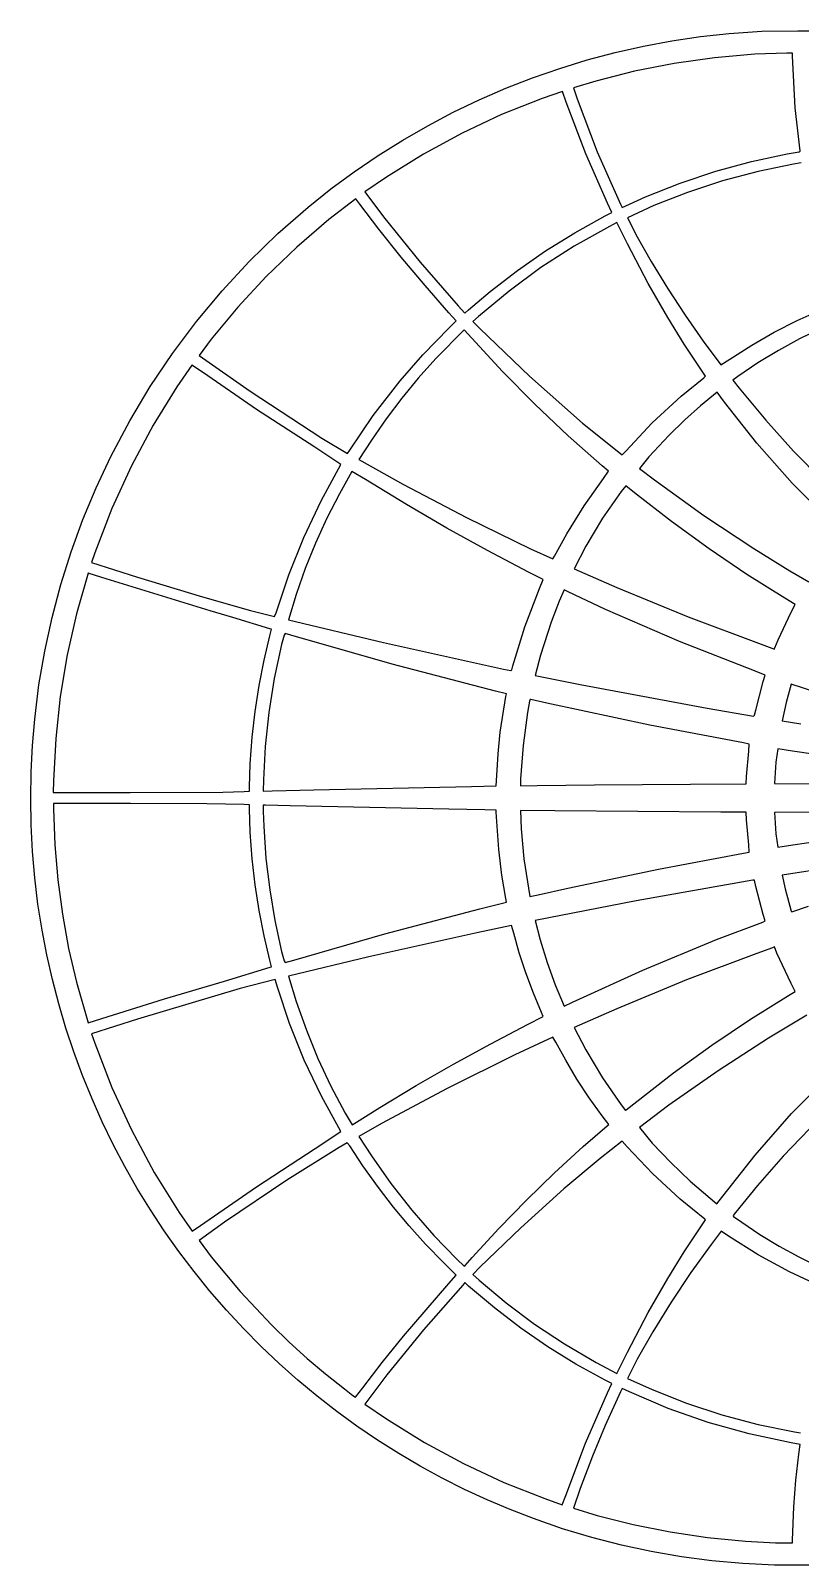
# Model space of a CAD drawing. Extents: x -146 to 143, y -112 to 176.
# Drawn here: x -146.1 to -1.3, y -112.4 to 176.2 of the extents above; entities that cross this region are included whole.
import ezdxf

# ---------------------------------------------------------------- set-up
doc = ezdxf.new("R2010")
doc.units = 0

msp = doc.modelspace()

# ---------------------------------------------------------------- linework, layer by layer
at = {"layer": 'Layer 1'}
for p, q in [((-14.71004, 175.70931), (-8.591666, 176.132023)), ((-8.591666, 176.132023), (-1.79194, 176.235349)), ((-1.79194, 176.235349), (3.8518, 176.179309)), ((-36.180329, 172.136004), (-30.881047, 173.330938)), ((-30.881047, 173.330938), (-25.532578, 174.326309)), ((-25.532578, 174.326309), (-20.140412, 175.119854)), ((-20.140412, 175.119854), (-14.71004, 175.70931)), ((-46.609364, 169.156501), (-41.424932, 170.74377)), ((-41.424932, 170.74377), (-36.180329, 172.136004)), ((-17.52322, 171.141223), (-25.067692, 170.081388)), ((-9.931517, 171.791417), (-17.52322, 171.141223)), ((-3.864477, 172.015958), (-9.931517, 171.791417)), ((-2.837747, 172.016805), (-3.864477, 172.015958)), ((-2.837716, 171.475441), (-2.837747, 172.016805)), ((-2.309224, 161.712171), (-2.837716, 171.475441)), ((-51.728135, 167.37646), (-46.609364, 169.156501)), ((-32.521601, 168.619203), (-39.841617, 166.761957)), ((-25.067692, 170.081388), (-32.521601, 168.619203)), ((-61.746726, 163.247115), (-56.775752, 165.40591)), ((-56.775752, 165.40591), (-51.728135, 167.37646)), ((-46.102508, 164.828916), (-49.917818, 163.506006)), ((-45.377906, 162.792866), (-46.102508, 164.828916)), ((-39.841617, 166.761957), (-44.029197, 165.497557)), ((-44.029197, 165.497557), (-43.343028, 163.420817)), ((-66.635564, 160.902337), (-61.746726, 163.247115)), ((-49.917818, 163.506006), (-57.539412, 160.458527)), ((-41.700512, 153.108271), (-45.377906, 162.792866)), ((-43.343028, 163.420817), (-39.551007, 153.463985)), ((-1.38103, 153.671661), (-2.309224, 161.712171)), ((-71.436776, 158.373842), (-66.635564, 160.902337)), ((-57.539412, 160.458527), (-64.983293, 156.962338)), ((-76.14487, 155.663891), (-71.436776, 158.373842)), ((-64.983293, 156.962338), (-72.221562, 153.031558)), ((-80.754354, 152.774749), (-76.14487, 155.663891)), ((-72.221562, 153.031558), (-79.226318, 148.680306)), ((-37.596856, 143.770566), (-41.700512, 153.108271)), ((-39.551007, 153.463985), (-35.178478, 143.630317)), ((-10.541771, 151.640142), (-3.84581, 153.049531)), ((-3.84581, 153.049531), (-1.586606, 153.470926)), ((-1.586606, 153.470926), (-1.369127, 153.563031)), ((-1.369127, 153.563031), (-1.38103, 153.671661)), ((-85.259738, 149.70868), (-80.754354, 152.774749)), ((-17.267449, 149.807255), (-10.541771, 151.640142)), ((-2.640838, 151.109984), (-9.266754, 149.752915)), ((-1.178418, 151.378309), (-2.640838, 151.109984)), ((-89.655531, 146.467945), (-85.259738, 149.70868)), ((-79.226318, 148.680306), (-83.245978, 145.918736)), ((-30.50341, 144.963361), (-23.946707, 147.573963)), ((-23.946707, 147.573963), (-17.267449, 149.807255)), ((-15.960563, 147.973335), (-22.55871, 145.819642)), ((-9.266754, 149.752915), (-15.960563, 147.973335)), ((-93.93624, 143.05481), (-89.655531, 146.467945)), ((-84.997484, 144.608913), (-90.053414, 140.737313)), ((-84.20063, 143.594593), (-84.997484, 144.608913)), ((-83.245978, 145.918736), (-79.758398, 141.252356)), ((-33.508764, 143.619384), (-30.503394, 144.963254)), ((-30.503394, 144.963254), (-30.50341, 144.963361)), ((-22.55871, 145.819642), (-28.897638, 143.340234)), ((-99.615349, 138.091434), (-93.93624, 143.05481)), ((-80.62631, 138.881751), (-84.20063, 143.594593)), ((-38.04509, 141.401511), (-36.82111, 142.045866)), ((-36.82111, 142.045866), (-37.596856, 143.770566)), ((-35.178478, 143.630317), (-34.871364, 142.984294)), ((-34.871364, 142.984294), (-33.508764, 143.619384)), ((-28.897638, 143.340234), (-33.886388, 141.064764)), ((-90.053414, 140.737313), (-96.096749, 135.533698)), ((-76.433126, 133.657283), (-80.62631, 138.881751)), ((-79.758398, 141.252356), (-72.873457, 132.680286)), ((-37.247305, 139.413923), (-43.864873, 135.720244)), ((-43.786309, 138.237612), (-38.04509, 141.401511)), ((-35.852365, 140.138838), (-37.247305, 139.413923)), ((-33.831945, 136.121918), (-35.852365, 140.138838)), ((-33.886388, 141.064764), (-32.060118, 137.459974)), ((-105.016635, 132.847871), (-99.615349, 138.091434)), ((-43.864873, 135.720244), (-50.149562, 131.685366)), ((-49.280766, 134.831663), (-43.786309, 138.237612)), ((-29.951575, 128.664088), (-33.831945, 136.121918)), ((-32.060118, 137.459974), (-29.4096, 132.837406)), ((-110.130402, 127.336368), (-105.016635, 132.847871)), ((-96.096749, 135.533698), (-101.808543, 130.033246)), ((-71.93537, 128.303694), (-76.433126, 133.657283)), ((-54.57106, 131.155689), (-49.280766, 134.831663)), ((-29.4096, 132.837406), (-26.330953, 127.843091)), ((-101.808543, 130.033246), (-107.170572, 124.254528)), ((-72.873457, 132.680286), (-65.726698, 124.469956)), ((-59.69979, 127.181711), (-54.57106, 131.155689)), ((-50.149562, 131.685366), (-56.144298, 127.279792)), ((-114.946952, 121.569173), (-110.130402, 127.336368)), ((-67.44733, 123.203493), (-71.93537, 128.303694)), ((-63.7428, 123.728921), (-59.69979, 127.181711)), ((-56.144298, 127.279792), (-61.892005, 122.474023)), ((-26.299205, 122.285718), (-29.951575, 128.664088)), ((-26.330953, 127.843091), (-23.005488, 122.762268)), ((-107.170572, 124.254528), (-112.164614, 118.216113)), ((-65.726698, 124.469956), (-64.459418, 123.107206)), ((-119.456589, 115.558532), (-114.946952, 121.569173)), ((-66.08393, 121.656643), (-67.44733, 123.203493)), ((-67.4015, 120.328143), (-66.08393, 121.656643)), ((-64.459418, 123.107206), (-63.742777, 123.728975)), ((-63.742777, 123.728975), (-63.7428, 123.728921)), ((-61.892005, 122.474023), (-62.964445, 121.520039)), ((-62.964445, 121.520039), (-61.667995, 120.217599)), ((-23.205564, 117.309678), (-26.299205, 122.285718)), ((-23.005488, 122.762268), (-19.614518, 117.880174)), ((-6.29004, 119.512837), (-1.960162, 121.707871)), ((-1.960162, 121.707871), (2.5763, 123.7391)), ((-72.365056, 115.263269), (-67.4015, 120.328143)), ((-64.589829, 119.95496), (-69.930899, 114.59266)), ((-63.167439, 118.40272), (-64.589829, 119.95496)), ((-57.368146, 112.135067), (-63.167439, 118.40272)), ((-61.667995, 120.217599), (-52.317564, 111.269462)), ((-10.487273, 117.114161), (-6.29004, 119.512837)), ((2.501677, 120.231746), (-1.520079, 118.265846)), ((-123.649613, 109.316693), (-119.456589, 115.558532)), ((-112.164614, 118.216113), (-114.470884, 115.159553)), ((-20.077625, 112.600218), (-23.205564, 117.309678)), ((-19.614518, 117.880174), (-16.272148, 113.399894)), ((-14.6258, 114.472), (-10.487273, 117.114161)), ((-5.462898, 116.104826), (-9.320329, 113.752421)), ((-1.520079, 118.265846), (-5.462898, 116.104826)), ((-115.81026, 113.353382), (-118.61412, 109.255472)), ((-113.59871, 111.889522), (-115.81026, 113.353382)), ((-114.470884, 115.159553), (-104.870184, 108.415703)), ((-76.6601, 110.367423), (-72.365056, 115.263269)), ((-69.930899, 114.59266), (-73.226692, 110.893444)), ((-19.191987, 111.256138), (-20.077625, 112.600218)), ((-16.272148, 113.399894), (-14.625858, 114.472004)), ((-14.625858, 114.472004), (-14.6258, 114.472)), ((-9.320329, 113.752421), (-13.085923, 111.212366)), ((-103.632786, 105.018756), (-113.59871, 111.889522)), ((-81.710204, 103.848458), (-76.6601, 110.367423)), ((-73.226692, 110.893444), (-76.320869, 107.131601)), ((-51.285133, 105.984704), (-57.368146, 112.135067)), ((-52.317564, 111.269462), (-42.301095, 102.451699)), ((-23.7614, 107.53108), (-19.50934, 110.97356)), ((-19.50934, 110.97356), (-19.191987, 111.256138)), ((-13.085923, 111.212366), (-14.037765, 110.494207)), ((-14.037765, 110.494207), (-12.866425, 108.994177)), ((-127.51633, 102.855903), (-123.649613, 109.316693)), ((-118.61412, 109.255472), (-123.078204, 102.058988)), ((-104.870184, 108.415703), (-91.342484, 99.591023)), ((-76.320869, 107.131601), (-79.247061, 103.264513)), ((-29.239314, 102.461005), (-23.7614, 107.53108)), ((-16.997034, 108.238684), (-20.123714, 105.706184)), ((-15.604714, 106.380594), (-16.997034, 108.238684)), ((-12.866425, 108.994177), (-7.842339, 102.981774)), ((-92.70411, 97.928022), (-103.632786, 105.018756)), ((-45.011873, 100.043124), (-51.285133, 105.984704)), ((-20.123714, 105.706184), (-23.059898, 103.07035)), ((-9.508301, 98.668771), (-15.604714, 106.380594)), ((-131.04704, 96.18841), (-127.51633, 102.855903)), ((-123.078204, 102.058988), (-127.15306, 94.433272)), ((-86.1261, 97.326823), (-81.710204, 103.848458)), ((-79.247061, 103.264513), (-82.038899, 99.24956)), ((-42.301095, 102.451699), (-34.879915, 96.449509)), ((-34.1927, 97.17748), (-29.239314, 102.461005)), ((-23.059898, 103.07035), (-26.097834, 100.099004)), ((-7.842339, 102.981774), (-2.604854, 97.173502)), ((-91.342484, 99.591023), (-86.532884, 96.751093)), ((-82.038899, 99.24956), (-84.377919, 95.56855)), ((-38.641839, 94.40182), (-45.011873, 100.043124)), ((-26.097834, 100.099004), (-29.869349, 96.074345)), ((-2.878114, 91.149594), (-9.508301, 98.668771)), ((-133.813554, 90.292892), (-131.04704, 96.18841)), ((-87.76302, 94.675202), (-92.70411, 97.928022)), ((-86.532884, 96.751093), (-86.126069, 97.326846)), ((-86.126069, 97.326846), (-86.1261, 97.326823)), ((-84.377919, 95.56855), (-75.995379, 90.8967)), ((-34.879915, 96.449509), (-34.192671, 97.177554)), ((-34.192671, 97.177554), (-34.1927, 97.17748)), ((-29.869349, 96.074345), (-31.616074, 93.899134)), ((-2.604854, 97.173502), (2.85587, 91.558843)), ((-127.15306, 94.433272), (-130.874034, 86.391423)), ((-91.510454, 87.849808), (-87.76302, 94.675202)), ((-85.72861, 93.33633), (-88.07341, 89.16896)), ((-83.13817, 91.81124), (-85.72861, 93.33633)), ((-37.454899, 93.38278), (-38.641839, 94.40182)), ((-38.39371, 91.99184), (-37.454899, 93.38278)), ((-31.616074, 93.899134), (-28.795804, 91.749964)), ((-136.304591, 84.307379), (-133.813554, 90.292892)), ((-75.468003, 87.118159), (-83.13817, 91.81124)), ((-75.995379, 90.8967), (-64.142067, 84.707701)), ((-42.023852, 86.872498), (-38.39371, 91.99184)), ((-35.072084, 89.60078), (-38.557661, 84.544837)), ((-34.172648, 90.63798), (-35.072084, 89.60078)), ((-32.556518, 89.3415), (-34.172648, 90.63798)), ((-28.795804, 91.749964), (-19.51701, 85.080011)), ((5.696346, 82.515564), (-2.878114, 91.149594)), ((-94.783322, 80.939786), (-91.510454, 87.849808)), ((-88.07341, 89.16896), (-90.404348, 84.582591)), ((-67.836957, 82.676806), (-75.468003, 87.118159)), ((-45.26506, 81.62714), (-42.023852, 86.872498)), ((-25.596161, 83.933482), (-32.556518, 89.3415)), ((-138.518654, 78.237031), (-136.304591, 84.307379)), ((-130.874034, 86.391423), (-134.0817, 78.050272)), ((-90.404348, 84.582591), (-92.541345, 79.885349)), ((-64.142067, 84.707701), (-52.082579, 78.8272)), ((-38.557661, 84.544837), (-41.709114, 79.29058)), ((-18.518076, 78.793942), (-25.596161, 83.933482)), ((-19.51701, 85.080011), (-10.117804, 78.848764)), ((-97.594389, 73.915896), (-94.783322, 80.939786)), ((-60.195693, 78.459196), (-67.836957, 82.676806)), ((-47.5745, 77.38955), (-45.26506, 81.62714)), ((-140.454245, 72.08701), (-138.518654, 78.237031)), ((-134.0817, 78.050272), (-134.689214, 76.246972)), ((-92.541345, 79.885349), (-94.479652, 75.088287)), ((-52.49487, 74.43734), (-60.195693, 78.459196)), ((-52.082579, 78.8272), (-47.898349, 76.89205)), ((-41.709114, 79.29058), (-43.893434, 75.05858)), ((-11.384111, 73.966257), (-18.518076, 78.793942)), ((-10.117804, 78.848764), (-3.327489, 74.649626)), ((-134.689214, 76.246972), (-126.044874, 73.498762)), ((-94.479652, 75.088287), (-96.21452, 70.20246)), ((-47.898349, 76.89205), (-47.574412, 77.389555)), ((-47.574412, 77.389555), (-47.5745, 77.38955)), ((-43.893434, 75.05858), (-35.879384, 71.54454)), ((-135.327091, 74.197411), (-137.536851, 66.580941)), ((-132.739171, 73.380978), (-135.327091, 74.197411)), ((-112.343071, 67.141928), (-132.739171, 73.380978)), ((-126.044874, 73.498762), (-113.792485, 69.783313)), ((-99.95642, 66.748902), (-97.594389, 73.915896)), ((-49.74067, 73.03129), (-52.49487, 74.43734)), ((-50.42634, 71.34465), (-49.74067, 73.03129)), ((-4.256118, 69.4938), (-11.384111, 73.966257)), ((-3.327489, 74.649626), (0.231196, 72.614734)), ((-142.109867, 65.862476), (-140.454245, 72.08701)), ((-113.792485, 69.783313), (-104.763574, 67.214112)), ((-96.21452, 70.20246), (-97.66404, 65.4387)), ((-53.203666, 64.154294), (-50.42634, 71.34465)), ((-45.756634, 71.06113), (-46.711993, 68.92495)), ((-45.043671, 70.734249), (-45.756634, 71.06113)), ((-37.970061, 67.403309), (-45.043671, 70.734249)), ((-35.879384, 71.54454), (-22.451103, 66.028854)), ((-2.327498, 68.32906), (-4.256118, 69.4938)), ((-137.536851, 66.580941), (-139.28039, 58.858944)), ((-108.086811, 65.896638), (-112.343071, 67.141928)), ((-104.763574, 67.214112), (-100.240604, 66.064962)), ((-100.240604, 66.064962), (-99.95648, 66.748876)), ((-99.95648, 66.748876), (-99.95642, 66.748902)), ((-46.711993, 68.92495), (-48.236374, 64.97542)), ((-24.04962, 61.347104), (-37.970061, 67.403309)), ((-5.49752, 61.6534), (-3.05039, 66.86751)), ((-3.05039, 66.86751), (-2.327498, 68.32906)), ((-143.484022, 59.568591), (-142.109867, 65.862476)), ((-101.172981, 63.775068), (-108.086811, 65.896638)), ((-100.830222, 63.664696), (-101.172981, 63.775068)), ((-101.154238, 62.415996), (-100.830222, 63.664696)), ((-97.66404, 65.4387), (-79.74924, 61.15876)), ((-55.4104, 56.81765), (-53.203666, 64.154294)), ((-48.236374, 64.97542), (-50.243624, 58.77771)), ((-22.451103, 66.028854), (-8.699084, 60.84184)), ((-102.234581, 57.843941), (-101.154238, 62.415996)), ((-98.929204, 60.778004), (-100.303923, 54.430263)), ((-98.475759, 62.532024), (-98.929204, 60.778004)), ((-98.279484, 62.889924), (-98.475759, 62.532024)), ((-97.171254, 62.551507), (-98.279484, 62.889924)), ((-78.163967, 57.092928), (-97.171254, 62.551507)), ((-79.74924, 61.15876), (-61.67834, 57.1443)), ((-9.987061, 55.856009), (-24.04962, 61.347104)), ((-8.699084, 60.84184), (-6.234934, 59.951169)), ((-6.142275, 60.14851), (-5.497547, 61.65342)), ((-5.497547, 61.65342), (-5.49752, 61.6534)), ((-144.575212, 53.210515), (-143.484022, 59.568591)), ((-139.28039, 58.858944), (-140.581662, 51.037966)), ((-103.157485, 53.083458), (-102.234581, 57.843941)), ((-50.243624, 58.77771), (-51.215441, 54.97401)), ((-6.234934, 59.951169), (-6.142275, 60.14851)), ((-58.692354, 52.053306), (-78.163967, 57.092928)), ((-61.67834, 57.1443), (-57.16073, 56.17668)), ((-57.16073, 56.17668), (-55.80757, 55.910283)), ((-55.80757, 55.910283), (-55.635802, 56.056011)), ((-55.635802, 56.056011), (-55.410365, 56.817635)), ((-55.410365, 56.817635), (-55.4104, 56.81765)), ((-51.215441, 54.97401), (-42.749021, 53.25974)), ((-7.989611, 55.037889), (-9.987061, 55.856009)), ((-8.32999, 53.843049), (-7.989611, 55.037889)), ((-145.38194, 46.79341), (-144.575212, 53.210515)), ((-103.905636, 48.234119), (-103.157485, 53.083458)), ((-100.303923, 54.430263), (-101.340038, 48.024542)), ((-56.625614, 51.544759), (-58.692354, 52.053306)), ((-42.749021, 53.25974), (-18.854221, 48.81352)), ((-9.74301, 48.435739), (-8.32999, 53.843049)), ((-3.044834, 53.329195), (-4.000563, 49.872299)), ((1.381486, 51.879185), (-3.044834, 53.329195)), ((-140.581662, 51.037966), (-141.43847, 43.134)), ((-57.787397, 44.328885), (-56.723077, 51.011114)), ((-56.723077, 51.011114), (-56.625614, 51.544759)), ((-52.296717, 50.16856), (-52.680663, 48.025104)), ((-52.193226, 50.438953), (-52.296717, 50.16856)), ((-52.07708, 50.464684), (-52.193226, 50.438953)), ((-49.05978, 49.779816), (-52.07708, 50.464684)), ((-29.67256, 45.624699), (-49.05978, 49.779816)), ((-4.000563, 49.872299), (-4.761344, 46.451855)), ((-145.805434, 41.835827), (-145.38194, 46.79341)), ((-104.461718, 43.395496), (-103.905636, 48.234119)), ((-101.340038, 48.024542), (-102.026224, 41.644927)), ((-52.680663, 48.025104), (-53.518231, 41.790737)), ((-18.854221, 48.81352), (-10.163311, 47.33939)), ((-10.163311, 47.33939), (-9.975438, 47.512453)), ((-9.975438, 47.512453), (-9.742958, 48.43574)), ((-9.742958, 48.43574), (-9.74301, 48.435739)), ((-4.761344, 46.451855), (-1.261794, 45.86246)), ((-104.825014, 38.369905), (-104.461718, 43.395496)), ((-58.221296, 40.244369), (-57.787397, 44.328885)), ((-12.02288, 42.307356), (-29.67256, 45.624699)), ((-146.057824, 36.854927), (-145.805434, 41.835827)), ((-141.43847, 43.134), (-141.848621, 35.163041)), ((-102.026224, 41.644927), (-102.351154, 35.375504)), ((-53.518231, 41.790737), (-53.960413, 35.562304)), ((-10.9543, 42.087008), (-12.02288, 42.307356)), ((-11.451335, 36.003038), (-11.043592, 40.736408)), ((-11.043592, 40.736408), (-10.9543, 42.087008)), ((-5.599758, 41.192697), (-5.934868, 38.653877)), ((-2.790138, 40.748536), (-5.599758, 41.192697)), ((15.4375, 38.040176), (-2.790138, 40.748536)), ((-104.987452, 33.975896), (-104.825014, 38.369905)), ((-58.474514, 36.152384), (-58.221296, 40.244369)), ((-5.934868, 38.653877), (-6.185981, 34.663047)), ((-146.1395, 31.861884), (-146.057824, 36.854927)), ((-141.848621, 35.163041), (-141.899432, 32.978911)), ((-102.351154, 35.375504), (-102.399338, 33.254514)), ((-58.57352, 34.196534), (-58.474514, 36.152384)), ((-53.960413, 35.562304), (-54.011376, 34.225484)), ((-11.53752, 34.584288), (-11.451335, 36.003038)), ((-6.185981, 34.663047), (13.475319, 34.553153)), ((-146.05085, 26.867873), (-146.1395, 31.861884)), ((-141.899432, 32.978911), (-127.44, 32.9788)), ((-127.44, 32.9788), (-109.9737, 33.052468)), ((-109.97442, 33.052524), (-105.97741, 33.172178)), ((-109.9737, 33.052468), (-109.97442, 33.052524)), ((-105.97741, 33.172178), (-104.988016, 33.218169)), ((-104.988016, 33.218169), (-104.987452, 33.975896)), ((-102.399338, 33.254514), (-100.688388, 33.305187)), ((-100.688388, 33.305187), (-92.854398, 33.501721)), ((-92.85442, 33.501695), (-63.21192, 34.102786)), ((-92.854398, 33.501721), (-92.85442, 33.501695)), ((-63.21192, 34.102786), (-58.57352, 34.196534)), ((-54.011376, 34.225484), (-50.844866, 34.275059)), ((-50.844866, 34.275059), (-40.099266, 34.405561)), ((-40.099266, 34.405561), (-40.09922, 34.405531)), ((-40.09922, 34.405531), (-22.02882, 34.53537)), ((-22.02882, 34.53537), (-11.53752, 34.584288)), ((-127.380105, 30.887961), (-141.875, 30.888)), ((-141.875, 30.888), (-141.874718, 29.898606)), ((-141.874718, 29.898606), (-141.610871, 23.159526)), ((-113.001162, 30.845767), (-127.380105, 30.887961)), ((-105.976905, 30.694444), (-113.001162, 30.845767)), ((-104.987511, 30.648648), (-105.976905, 30.694444)), ((-104.986947, 29.890921), (-104.987511, 30.648648)), ((-104.824544, 25.496909), (-104.986947, 29.890921)), ((-101.982213, 30.589087), (-102.374, 30.5891)), ((-102.374, 30.5891), (-102.37385, 29.41303)), ((-102.37385, 29.41303), (-102.299183, 26.66886)), ((-97.333923, 30.478501), (-101.982213, 30.589087)), ((-67.465423, 29.845311), (-97.333923, 30.478501)), ((-60.726343, 29.722931), (-67.465423, 29.845311)), ((-58.542213, 29.676187), (-60.726343, 29.722931)), ((-58.541366, 29.292721), (-58.542213, 29.676187)), ((-58.088236, 22.226171), (-58.541366, 29.292721)), ((-47.514378, 29.551907), (-53.968428, 29.587616)), ((-53.968428, 29.587616), (-53.844105, 26.130641)), ((-16.315578, 29.297309), (-47.514378, 29.551907)), ((-11.536618, 29.282577), (-16.315578, 29.297309)), ((-11.450433, 27.863827), (-11.536618, 29.282577)), ((34.5356, 29.4319), (-6.1851, 29.204144)), ((-6.1851, 29.204144), (-5.932898, 25.212974)), ((-145.792263, 21.884065), (-146.05085, 26.867873)), ((-102.299183, 26.66886), (-101.873398, 20.581158)), ((-53.844105, 26.130641), (-53.348008, 20.508696)), ((-11.042577, 23.129477), (-11.450433, 27.863827)), ((-141.610871, 23.159526), (-141.042308, 16.580639)), ((-104.461213, 20.471321), (-104.824544, 25.496909)), ((-10.9742, 21.779597), (-11.042577, 23.129477)), ((-5.932898, 25.212974), (-5.596684, 22.674154)), ((-5.596684, 22.674154), (-2.787064, 23.119926)), ((-2.787064, 23.119926), (-2.78705, 23.12)), ((-2.78705, 23.12), (16.219898, 25.933012)), ((-145.364128, 16.921637), (-145.792263, 21.884065)), ((-103.905176, 15.634762), (-104.461213, 20.471321)), ((-101.873398, 20.581158), (-101.178164, 14.681547)), ((-57.49223, 17.4121), (-58.088236, 22.226171)), ((-53.348008, 20.508696), (-52.232698, 13.415297)), ((-28.039863, 18.577429), (-12.0429, 21.56013)), ((-12.0429, 21.56013), (-10.9742, 21.779597)), ((19.004062, 21.063074), (-4.761138, 17.414934)), ((-56.756696, 13.036201), (-57.49223, 17.4121)), ((-45.1013, 14.9787), (-28.039863, 18.577429)), ((-4.761138, 17.414934), (-4.220098, 14.857105)), ((-144.766834, 11.99176), (-145.364128, 16.921637)), ((-141.042308, 16.580639), (-140.17349, 10.074207)), ((-103.156585, 10.78353), (-103.905176, 15.634762)), ((-101.178164, 14.681547), (-100.20069, 8.880543)), ((-50.648268, 13.724614), (-45.101358, 14.978675)), ((-45.101358, 14.978675), (-45.1013, 14.9787)), ((-10.275762, 16.501438), (-32.257162, 12.624358)), ((-9.98579, 16.513743), (-10.275762, 16.501438)), ((-9.705513, 15.281663), (-9.98579, 16.513743)), ((-8.329093, 10.023693), (-9.705513, 15.281663)), ((-4.220098, 14.857105), (-3.088278, 10.628024)), ((-144.00077, 7.10561), (-144.766834, 11.99176)), ((-61.64094, 11.07814), (-56.6252, 12.3258)), ((-56.6252, 12.3258), (-56.756696, 13.036201)), ((-52.232698, 13.415297), (-50.648268, 13.724614)), ((-32.257162, 12.624358), (-51.211162, 8.897348)), ((-2.92383, 10.539957), (0.18695, 11.594347)), ((-140.17349, 10.074207), (-139.0047, 3.642035)), ((-102.233429, 6.021044), (-103.156585, 10.78353)), ((-100.20069, 8.880543), (-98.928183, 3.08866)), ((-79.520527, 6.411043), (-61.64094, 11.07814)), ((-51.211162, 8.897348), (-50.286233, 5.254888)), ((-8.38105, 8.602133), (-7.989027, 8.825043)), ((-7.989027, 8.825043), (-8.329093, 10.023693)), ((-3.088278, 10.628024), (-2.92383, 10.539957)), ((-143.103778, 2.432882), (-144.00077, 7.10561)), ((-101.153693, 1.450721), (-102.233429, 6.021044)), ((-96.66174, 1.47006), (-79.520527, 6.411043)), ((-62.201076, 6.608984), (-82.548976, 2.064904)), ((-55.663476, 7.947694), (-62.201076, 6.608984)), ((-55.257683, 6.498404), (-55.663476, 7.947694)), ((-54.217002, 2.840939), (-55.257683, 6.498404)), ((-17.09892, 5.313623), (-8.38105, 8.602133)), ((-139.0047, 3.642035), (-137.536221, -2.714074)), ((-98.928183, 3.08866), (-98.474513, 1.333669)), ((-50.286233, 5.254888), (-48.965938, 1.008878)), ((-30.980282, -0.41776), (-17.09892, 5.313623)), ((-6.599098, 3.782449), (-9.557898, 2.710829)), ((-6.216444, 3.922665), (-6.599098, 3.782449)), ((-5.746344, 2.788485), (-6.216444, 3.922665)), ((-142.055497, -2.199247), (-143.103778, 2.432882)), ((-109.6544, -2.48958), (-101.06043, 0.12945)), ((-100.829634, 0.201851), (-101.153693, 1.450721)), ((-101.06043, 0.12945), (-100.829634, 0.201851)), ((-98.474513, 1.333669), (-98.278463, 0.97814)), ((-98.278463, 0.97814), (-96.661613, 1.46979)), ((-82.548976, 2.064904), (-97.664076, -1.568666)), ((-96.661613, 1.46979), (-96.66174, 1.47006)), ((-52.965928, -0.955036), (-54.217002, 2.840939)), ((-48.965938, 1.008878), (-47.455903, -3.199452)), ((-9.557898, 2.710829), (-22.74596, -2.273995)), ((-3.088264, -2.926325), (-5.746344, 2.788485)), ((-140.857569, -6.787244), (-142.055497, -2.199247)), ((-137.536221, -2.714074), (-135.329701, -10.330544)), ((-120.945617, -5.840734), (-109.6544, -2.48958)), ((-100.170968, -2.20638), (-106.743388, -3.87186)), ((-99.72657, -3.64738), (-100.170968, -2.20638)), ((-97.664076, -1.568666), (-96.214556, -6.335536)), ((-51.553154, -4.750741), (-52.965928, -0.955036)), ((-44.23472, -6.476577), (-30.980282, -0.41776)), ((-22.74596, -2.273995), (-35.879498, -7.678571)), ((-106.743388, -3.87186), (-126.044988, -9.63145)), ((-97.433911, -10.497613), (-99.72657, -3.64738)), ((-50.027373, -8.407396), (-51.553154, -4.750741)), ((-47.455903, -3.199452), (-45.771143, -7.194362)), ((-10.717005, -9.661285), (-3.5842, -5.2169)), ((-3.5842, -5.2169), (-2.32802, -4.463895)), ((-2.32802, -4.463895), (-3.088264, -2.926325)), ((-139.511639, -11.327577), (-140.857569, -6.787244)), ((-132.7419, -9.51462), (-120.945617, -5.840734)), ((-96.214556, -6.335536), (-94.278104, -11.747986)), ((-49.73691, -9.16068), (-50.027373, -8.407396)), ((-45.771143, -7.194362), (-44.234703, -6.476598)), ((-44.234703, -6.476598), (-44.23472, -6.476577)), ((-35.879498, -7.678571), (-43.893548, -11.190811)), ((-138.019348, -15.816714), (-139.511639, -11.327577)), ((-135.329701, -10.330544), (-132.741801, -9.514632)), ((-126.044988, -9.63145), (-134.689328, -12.37953)), ((-132.741801, -9.514632), (-132.7419, -9.51462)), ((-94.661081, -17.341292), (-97.433911, -10.497613)), ((-59.599898, -14.272904), (-52.64316, -10.64517)), ((-52.64316, -10.64517), (-49.73691, -9.16068)), ((-43.893548, -11.190811), (-41.708568, -15.424911)), ((-17.991322, -14.559144), (-10.717005, -9.661285)), ((-0.142673, -8.892697), (-7.354983, -13.239277)), ((-134.689328, -12.37953), (-134.081814, -14.18339)), ((-134.081814, -14.18339), (-130.886765, -22.493952)), ((-94.278104, -11.747986), (-92.088972, -17.056527)), ((-66.624144, -18.125726), (-59.599898, -14.272904)), ((-47.878683, -13.01963), (-55.048403, -16.36969)), ((-47.341493, -13.971686), (-47.878683, -13.01963)), ((-45.490764, -17.383014), (-47.341493, -13.971686)), ((-7.354983, -13.239277), (-16.831816, -19.379814)), ((-136.38234, -20.25112), (-138.019348, -15.816714)), ((-92.088972, -17.056527), (-89.651982, -22.250223)), ((-55.048403, -16.36969), (-67.778169, -22.692379)), ((-41.708568, -15.424911), (-38.547753, -20.689078)), ((-25.190328, -19.759205), (-17.991322, -14.559144)), ((-91.430295, -24.127991), (-94.661081, -17.341292)), ((-73.612523, -22.145546), (-66.624144, -18.125726)), ((-43.372538, -20.9039), (-45.490764, -17.383014)), ((-32.0972, -25.1102), (-25.190328, -19.759205)), ((-16.831816, -19.379814), (-26.060083, -25.851477)), ((-3.00509, -27.412685), (5.73334, -18.610015)), ((-134.602258, -24.627265), (-136.38234, -20.25112)), ((-130.886765, -22.493952), (-127.190964, -30.49169)), ((-89.651982, -22.250223), (-86.971956, -27.318136)), ((-80.46166, -26.27427), (-73.612523, -22.145546)), ((-67.778169, -22.692379), (-80.159403, -29.29769)), ((-41.056447, -24.423778), (-43.372538, -20.9039)), ((-38.547753, -20.689078), (-35.070468, -25.739511)), ((-132.680745, -28.941615), (-134.602258, -24.627265)), ((-87.76377, -30.80728), (-91.430295, -24.127991)), ((-38.612123, -27.832086), (-41.056447, -24.423778)), ((-35.070468, -25.739511), (-34.26145, -26.836071)), ((-34.088318, -26.703768), (-32.097168, -25.110198)), ((-32.097168, -25.110198), (-32.0972, -25.1102)), ((-26.060083, -25.851477), (-31.617473, -30.034587)), ((-86.971956, -27.318136), (-85.661916, -29.520936)), ((-85.3417, -29.3401), (-80.46166, -26.27427)), ((-37.387263, -29.466226), (-38.612123, -27.832086)), ((-34.26145, -26.836071), (-34.088318, -26.703768)), ((-9.85068, -35.217185), (-3.00509, -27.412685)), ((1.995588, -28.556582), (-4.556441, -35.42225)), ((-130.619443, -33.190638), (-132.680745, -28.941615)), ((-127.190964, -30.49169), (-122.916464, -38.465832)), ((-92.5922, -33.98691), (-87.76377, -30.80728)), ((-85.661916, -29.520936), (-85.341676, -29.340051)), ((-85.341676, -29.340051), (-85.3417, -29.3401)), ((-80.159403, -29.29769), (-84.378133, -31.70252)), ((-84.378133, -31.70252), (-82.039313, -35.38275)), ((-42.18874, -33.62371), (-37.71483, -29.73631)), ((-37.71483, -29.73631), (-37.387263, -29.466226)), ((-31.617473, -30.034587), (-29.204303, -32.955857)), ((-128.419997, -37.3708), (-130.619443, -33.190638)), ((-103.672463, -41.178072), (-92.5922, -33.98691)), ((-88.120405, -33.780556), (-97.922182, -39.929088)), ((-86.581235, -32.908239), (-88.120405, -33.780556)), ((-86.12942, -33.45584), (-86.581235, -32.908239)), ((-83.632079, -37.248791), (-86.12942, -33.45584)), ((-47.582913, -38.561514), (-42.18874, -33.62371)), ((-34.883699, -32.582564), (-39.002268, -35.852628)), ((-33.896359, -33.645404), (-34.883699, -32.582564)), ((-29.141885, -38.696285), (-33.896359, -33.645404)), ((-29.204303, -32.955857), (-25.701601, -36.603263)), ((-126.084047, -41.47857), (-128.419997, -37.3708)), ((-80.73297, -41.31904), (-83.632079, -37.248791)), ((-82.039313, -35.38275), (-78.37639, -40.573841)), ((-39.002268, -35.852628), (-45.810799, -41.579984)), ((-25.701601, -36.603263), (-22.065173, -40.133047)), ((-15.92719, -42.940385), (-9.85068, -35.217185)), ((-4.556441, -35.42225), (-9.421999, -40.956157)), ((-122.916464, -38.465832), (-118.217464, -45.98519)), ((-97.922182, -39.929088), (-109.654505, -47.842056)), ((-52.884602, -43.697454), (-47.582913, -38.561514)), ((-23.969459, -43.486174), (-29.141885, -38.696285)), ((-22.065173, -40.133047), (-17.024863, -44.376057)), ((-123.613239, -45.510415), (-126.084047, -41.47857)), ((-114.2227, -48.46171), (-103.672463, -41.178072)), ((-77.878313, -45.015687), (-80.73297, -41.31904)), ((-78.37639, -40.573841), (-74.435525, -45.588181)), ((-45.810799, -41.579984), (-53.928824, -48.891165)), ((-17.024863, -44.376057), (-15.927493, -42.940377)), ((-15.927493, -42.940377), (-15.92719, -42.940385)), ((-9.421999, -40.956157), (-13.554071, -45.98515)), ((-121.009214, -49.462802), (-123.613239, -45.510415)), ((-118.217464, -45.98519), (-115.753524, -49.53197)), ((-74.952764, -48.512592), (-77.878313, -45.015687)), ((-74.435525, -45.588181), (-70.27343, -50.35728)), ((-58.064585, -49.002397), (-52.884602, -43.697454)), ((-19.321179, -47.247004), (-23.969459, -43.486174)), ((-13.554071, -45.98515), (-13.973355, -46.563383)), ((-115.753524, -49.53197), (-114.222764, -48.46169)), ((-109.654505, -47.842056), (-114.470805, -51.293146)), ((-114.222764, -48.46169), (-114.2227, -48.46171)), ((-71.835917, -51.947897), (-74.952764, -48.512592)), ((-63.09364, -54.44721), (-58.064585, -49.002397)), ((-53.928824, -48.891165), (-61.629699, -56.312184)), ((-23.196684, -53.428834), (-20.07774, -48.733309)), ((-20.07774, -48.733309), (-19.190505, -47.388519)), ((-19.190505, -47.388519), (-19.321179, -47.247004)), ((-13.973355, -46.563383), (-13.921087, -46.749021)), ((-13.921087, -46.749021), (-12.352067, -47.854681)), ((-12.352067, -47.854681), (-8.936559, -50.126719)), ((-118.273615, -53.332199), (-121.009214, -49.462802)), ((-114.470805, -51.293146), (-112.163395, -54.349156)), ((-70.27343, -50.35728), (-65.946813, -54.81265)), ((-16.265758, -49.532979), (-18.148358, -51.997129)), ((-14.844268, -50.457648), (-16.265758, -49.532979)), ((-9.29224, -53.961532), (-14.844268, -50.457648)), ((-8.936559, -50.126719), (-5.323212, -52.311816)), ((-115.408086, -57.115072), (-118.273615, -53.332199)), ((-112.163395, -54.349156), (-106.756052, -60.856405)), ((-68.40737, -55.45974), (-71.835917, -51.947897)), ((-65.946813, -54.81265), (-64.575973, -56.10073)), ((-64.423, -55.9593), (-63.09364, -54.44721)), ((-26.30059, -58.418809), (-23.196684, -53.428834)), ((-18.148358, -51.997129), (-21.915573, -57.295249)), ((-3.360068, -57.138108), (-9.29224, -53.961532)), ((-5.323212, -52.311816), (-1.632218, -54.340635)), ((-1.632218, -54.340635), (2.016233, -56.143841)), ((-112.41427, -60.80789), (-115.408086, -57.115072)), ((-66.08391, -57.79096), (-68.40737, -55.45974)), ((-64.575973, -56.10073), (-64.422882, -55.959416)), ((-64.422882, -55.959416), (-64.423, -55.9593)), ((-61.629699, -56.312184), (-62.962369, -57.650814)), ((-62.962369, -57.650814), (-61.740799, -58.738144)), ((-21.915573, -57.295249), (-25.644115, -62.899922)), ((0.388062, -58.923976), (-3.360068, -57.138108)), ((-76.00495, -69.260219), (-67.484, -59.3693)), ((-64.868432, -59.651174), (-72.235746, -68.060139)), ((-67.484, -59.3693), (-66.08391, -57.79096)), ((-64.461047, -59.203513), (-64.868432, -59.651174)), ((-63.760408, -59.843175), (-64.461047, -59.203513)), ((-58.897588, -63.961445), (-63.760408, -59.843175)), ((-61.740799, -58.738144), (-56.664199, -63.00588)), ((-29.944225, -64.783284), (-26.30059, -58.418809)), ((-109.322812, -64.374276), (-112.41427, -60.80789)), ((-106.756052, -60.856405), (-100.845595, -67.120256)), ((-56.664199, -63.00588), (-51.341797, -66.984331)), ((-25.644115, -62.899922), (-29.10018, -68.448198)), ((-106.119713, -67.833282), (-109.322812, -64.374276)), ((-53.93047, -67.751979), (-58.897588, -63.961445)), ((-33.8305, -72.251609), (-29.944225, -64.783284)), ((-102.808555, -71.182389), (-106.119713, -67.833282)), ((-100.845595, -67.120256), (-97.493347, -70.370666)), ((-79.997544, -74.222162), (-76.00495, -69.260219)), ((-72.235746, -68.060139), (-79.122932, -76.567474)), ((-48.83324, -71.255575), (-53.93047, -67.751979)), ((-51.341797, -66.984331), (-45.724295, -70.708214)), ((-29.10018, -68.448198), (-32.049958, -73.577129)), ((-99.392923, -74.41908), (-102.808555, -71.182389)), ((-97.493347, -70.370666), (-94.115747, -73.439085)), ((-43.55501, -74.505356), (-48.83324, -71.255575)), ((-45.724295, -70.708214), (-39.762399, -74.212244)), ((-95.876398, -77.540837), (-99.392923, -74.41908)), ((-94.115747, -73.439085), (-90.667622, -76.36519)), ((-83.6535, -79.0032), (-79.997544, -74.222162)), ((-38.044888, -77.534445), (-43.55501, -74.505356)), ((-39.762399, -74.212244), (-35.863829, -76.264614)), ((-35.863829, -76.264614), (-33.830469, -72.251644)), ((-32.049958, -73.577129), (-33.877448, -77.209449)), ((-33.830469, -72.251644), (-33.8305, -72.251609)), ((-92.262563, -80.545143), (-95.876398, -77.540837)), ((-90.667622, -76.36519), (-87.103795, -79.188656)), ((-79.122932, -76.567474), (-83.245692, -82.050354)), ((-36.820908, -78.1788), (-38.044888, -77.534445)), ((-33.877448, -77.209449), (-29.233698, -79.324369)), ((-88.555001, -83.42948), (-92.262563, -80.545143)), ((-87.103795, -79.188656), (-85.535695, -80.392486)), ((-85.535695, -80.392486), (-85.012994, -80.735834)), ((-85.012994, -80.735834), (-83.653464, -79.003254)), ((-83.653464, -79.003254), (-83.6535, -79.0032)), ((-41.768796, -89.404106), (-37.59598, -79.9035)), ((-35.16329, -79.723005), (-38.069695, -86.093749)), ((-37.59598, -79.9035), (-36.820908, -78.1788)), ((-34.876866, -79.111588), (-35.16329, -79.723005)), ((-33.511356, -79.748789), (-34.876866, -79.111588)), ((-26.227898, -82.853514), (-33.511356, -79.748789)), ((-29.233698, -79.324369), (-22.784545, -81.868945)), ((-84.757295, -86.19133), (-88.555001, -83.42948)), ((-83.245692, -82.050354), (-79.226092, -84.811864)), ((-18.684744, -85.497844), (-26.227898, -82.853514)), ((-22.784545, -81.868945), (-16.10005, -84.064492)), ((-80.873027, -88.828176), (-84.757295, -86.19133)), ((-79.226092, -84.811864), (-72.079562, -89.244053)), ((-38.069695, -86.093749), (-40.46466, -91.853505)), ((-10.944995, -87.661926), (-18.684744, -85.497844)), ((-16.10005, -84.064492), (-9.291405, -85.877969)), ((-9.291405, -85.877969), (-2.469798, -87.276339)), ((-76.90578, -91.337499), (-80.873027, -88.828176)), ((-72.079562, -89.244053), (-64.706648, -93.234126)), ((-45.4777, -99.2079), (-41.768796, -89.404106)), ((-3.071756, -89.325909), (-10.944995, -87.661926)), ((-1.384236, -89.64548), (-3.071756, -89.325909)), ((-2.469798, -87.276339), (-1.302878, -87.458107)), ((-72.859136, -93.716783), (-76.90578, -91.337499)), ((-40.46466, -91.853505), (-42.758871, -97.913186)), ((-2.168923, -96.331629), (-1.607488, -91.46042)), ((-1.607488, -91.46042), (-1.384236, -89.64548)), ((-68.736679, -95.96351), (-72.859136, -93.716783)), ((-64.706648, -93.234126), (-57.145007, -96.763119)), ((-64.541992, -98.075162), (-68.736679, -95.96351)), ((-60.278656, -100.049221), (-64.541992, -98.075162)), ((-57.145007, -96.763119), (-49.432292, -99.812064)), ((-42.758871, -97.913186), (-44.02985, -101.629275)), ((-2.571375, -101.35436), (-2.168923, -96.331629)), ((-55.950254, -101.883169), (-60.278656, -100.049221)), ((-49.432292, -99.812064), (-46.139192, -100.975304)), ((-46.139192, -100.975304), (-45.477731, -99.207904)), ((-45.477731, -99.207904), (-45.4777, -99.2079)), ((-51.56037, -103.57449), (-55.950254, -101.883169)), ((-46.067072, -105.467554), (-51.56037, -103.57449)), ((-44.02985, -101.629275), (-39.57563, -102.967605)), ((-39.57563, -102.967605), (-32.776138, -104.694642)), ((-2.83733, -107.60808), (-2.571375, -101.35436)), ((-40.552243, -107.127742), (-46.067072, -105.467554)), ((-32.776138, -104.694642), (-25.857381, -106.078219)), ((-25.857381, -106.078219), (-18.825324, -107.117304)), ((-35.001356, -108.557867), (-40.552243, -107.127742)), ((-29.399883, -109.760743), (-35.001356, -108.557867)), ((-18.825324, -107.117304), (-11.68593, -107.810865)), ((-11.68593, -107.810865), (-6.04825, -108.099671)), ((-6.04825, -108.099671), (-4.20014, -108.135014)), ((-4.20014, -108.135014), (-2.83739, -108.149407)), ((-2.83739, -108.149407), (-2.83733, -107.60808)), ((-23.733295, -110.739181), (-29.399883, -109.760743)), ((-17.987065, -111.495995), (-23.733295, -110.739181)), ((-12.146666, -112.033997), (-17.987065, -111.495995)), ((-6.19757, -112.356), (-12.146666, -112.033997)), ((-6.19749, -112.355952), (-6.19757, -112.356)), ((3.28576, -112.331314), (-6.19749, -112.355952))]:
    msp.add_line(p, q, dxfattribs=at)

doc.saveas('drawing.dxf')
